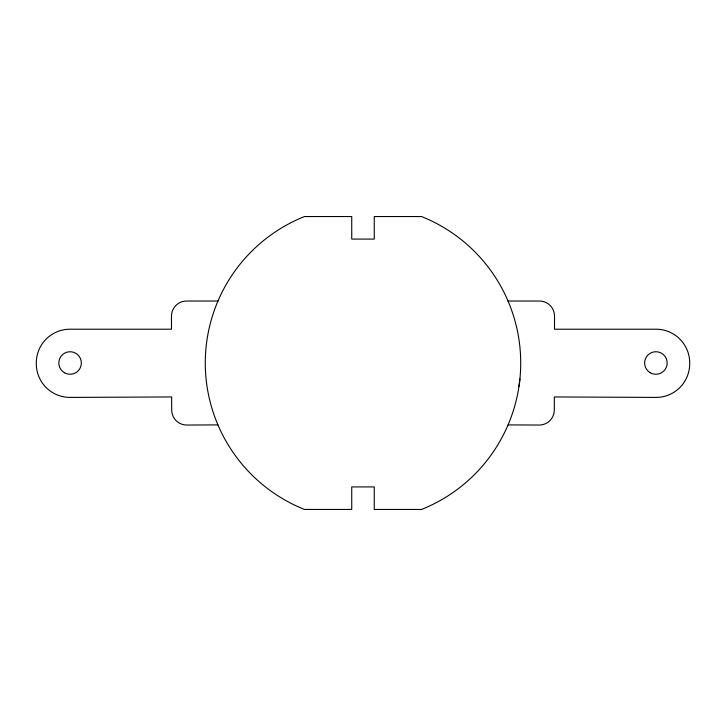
<?xml version="1.0" encoding="UTF-8"?>
<svg xmlns="http://www.w3.org/2000/svg" width="726" height="726" viewBox="0 0 726 726"><rect width="100%" height="100%" fill="white"/><g stroke="black" fill="none" stroke-linecap="round" stroke-linejoin="round"><path stroke-width="1.09" d="M217.936 424.901L186.754 425.046A15.037 15.037 0 0 1 171.699 410.081L171.635 396.95L70.123 397.412A33.668 33.668 0 0 1 36.3 363.381A33.668 33.668 0 0 1 69.968 329.205L171.481 329.205L171.481 316.073A15.037 15.037 0 0 1 186.473 301.036L217.963 301.036M508.037 301.036L539.527 301.036A15.037 15.037 0 0 1 554.519 316.073L554.519 329.205L656.032 329.205A33.668 33.668 0 0 1 689.7 363.381A33.668 33.668 0 0 1 655.877 397.412L554.365 396.95L554.301 410.081A15.037 15.037 0 0 1 539.246 425.046L508.064 424.901M518.972 386.386A157.714 157.714 0 0 0 421.534 216.548L374.262 216.548L374.262 239.081L351.738 239.081L351.738 216.548L304.466 216.548A157.714 157.714 0 0 0 304.466 509.452L351.738 509.452L351.738 486.919L374.262 486.919L374.262 509.452L421.534 509.452A157.714 157.714 0 0 0 519.916 378.854M64.46 372.756A11.262 11.262 0 0 0 81.357 363A11.262 11.262 0 0 0 64.46 353.244A11.262 11.262 0 0 0 64.46 372.756M650.269 372.756A11.262 11.262 0 0 0 667.167 363A11.262 11.262 0 0 0 650.269 353.244A11.262 11.262 0 0 0 650.269 372.756"/></g></svg>
